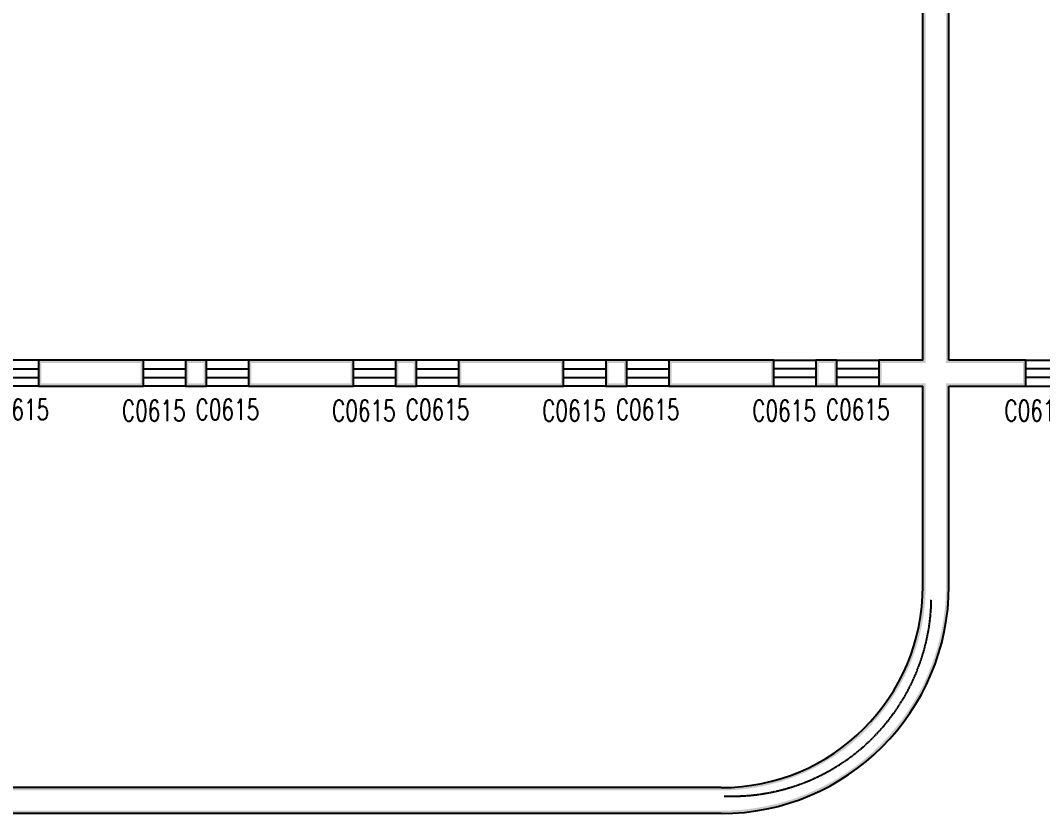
# Model space of a CAD drawing. Header units: millimetres. Extents: x -150677 to 588340, y -254013 to 149700.
# Drawn here: x 193555 to 208149, y -241205 to -229886 of the extents above; entities that cross this region are included whole.
import ezdxf

# ---------------------------------------------------------------- set-up
doc = ezdxf.new("R2010")
doc.units = ezdxf.units.MM
doc.header["$LTSCALE"] = 10
doc.header["$MEASUREMENT"] = 0
doc.linetypes.add('DOTE', pattern=[2.42, 2, -0.2, 0.02, -0.2])
for name, color, linetype in [('DOTE', 1, 'Continuous'), ('PUB_WALL', 9, 'Continuous'), ('WALL', 9, 'Continuous'), ('WINDOW', 4, 'Continuous'), ('WINDOW_TEXT', 7, 'Continuous')]:
    doc.layers.add(name, color=color, linetype=linetype)
doc.styles.add('_TCH_WINDOW', font='SIMPLEX', dxfattribs={"bigfont": 'GBCBIG'})

# ---------------------------------------------------------------- blocks, each defined once
blk = doc.blocks.new('$WINLIB2D$00000001')
at = {"color": 0}
for points in [[(-0.5, 0.5), (-0.5, -0.5)], [(-0.5, 0.5), (0.5, 0.5)], [(0.5, -0.5), (0.5, 0.5)], [(0.5, 0.167), (-0.5, 0.167)], [(0.5, -0.167), (-0.5, -0.167)], [(-0.5, -0.5), (0.5, -0.5)]]:
    blk.add_lwpolyline(points, dxfattribs=at)

msp = doc.modelspace()

# ---------------------------------------------------------------- hatches: boundary and pattern name
at = {"layer": 'PUB_WALL'}
for points in [[(206440.7, -234735.2), (206440.7, -228905.2), (206480.7, -228905.2), (206480.7, -234775.2)], [(206810.7, -234735.2), (206810.7, -229005.2), (206770.7, -228965.2), (206770.7, -234775.2)], [(195310.7, -234735.2), (193810.7, -234735.2), (193850.7, -234775.2), (195270.7, -234775.2)], [(193810.7, -234735.2), (193810.7, -235105.2), (193850.7, -235065.2), (193850.7, -234775.2)], [(195310.7, -235105.2), (195310.7, -234735.2), (195270.7, -234775.2), (195270.7, -235065.2)], [(196210.7, -234735.2), (195910.7, -234735.2), (195950.7, -234775.2), (196170.7, -234775.2)], [(195910.7, -234735.2), (195910.7, -235105.2), (195950.7, -235065.2), (195950.7, -234775.2)], [(196210.7, -235105.2), (196210.7, -234735.2), (196170.7, -234775.2), (196170.7, -235065.2)], [(198310.7, -234735.2), (196810.7, -234735.2), (196850.7, -234775.2), (198270.7, -234775.2)], [(196810.7, -234735.2), (196810.7, -235105.2), (196850.7, -235065.2), (196850.7, -234775.2)], [(198310.7, -235105.2), (198310.7, -234735.2), (198270.7, -234775.2), (198270.7, -235065.2)], [(199210.7, -234735.2), (198910.7, -234735.2), (198950.7, -234775.2), (199170.7, -234775.2)], [(198910.7, -234735.2), (198910.7, -235105.2), (198950.7, -235065.2), (198950.7, -234775.2)], [(199210.7, -235105.2), (199210.7, -234735.2), (199170.7, -234775.2), (199170.7, -235065.2)], [(201310.7, -234735.2), (199810.7, -234735.2), (199850.7, -234775.2), (201270.7, -234775.2)], [(199810.7, -234735.2), (199810.7, -235105.2), (199850.7, -235065.2), (199850.7, -234775.2)], [(201310.7, -235105.2), (201310.7, -234735.2), (201270.7, -234775.2), (201270.7, -235065.2)], [(202210.7, -234735.2), (201910.7, -234735.2), (201950.7, -234775.2), (202170.7, -234775.2)], [(201910.7, -234735.2), (201910.7, -235105.2), (201950.7, -235065.2), (201950.7, -234775.2)], [(202210.7, -235105.2), (202210.7, -234735.2), (202170.7, -234775.2), (202170.7, -235065.2)], [(204310.7, -234735.2), (202810.7, -234735.2), (202850.7, -234775.2), (204270.7, -234775.2)], [(202810.7, -234735.2), (202810.7, -235105.2), (202850.7, -235065.2), (202850.7, -234775.2)], [(204310.7, -235105.2), (204310.7, -234735.2), (204270.7, -234775.2), (204270.7, -235065.2)], [(205210.7, -234735.2), (204910.7, -234735.2), (204950.7, -234775.2), (205170.7, -234775.2)], [(204910.7, -234735.2), (204910.7, -235105.2), (204950.7, -235065.2), (204950.7, -234775.2)], [(205210.7, -235105.2), (205210.7, -234735.2), (205170.7, -234775.2), (205170.7, -235065.2)], [(206440.7, -234735.2), (205810.7, -234735.2), (205850.7, -234775.2), (206480.7, -234775.2)], [(205810.7, -234735.2), (205810.7, -235105.2), (205850.7, -235065.2), (205850.7, -234775.2)], [(207910.7, -234735.2), (206810.7, -234735.2), (206770.7, -234775.2), (207870.7, -234775.2)], [(207910.7, -235105.2), (207910.7, -234735.2), (207870.7, -234775.2), (207870.7, -235065.2)], [(193810.7, -235105.2), (195310.7, -235105.2), (195270.7, -235065.2), (193850.7, -235065.2)], [(195910.7, -235105.2), (196210.7, -235105.2), (196170.7, -235065.2), (195950.7, -235065.2)], [(196810.7, -235105.2), (198310.7, -235105.2), (198270.7, -235065.2), (196850.7, -235065.2)], [(198910.7, -235105.2), (199210.7, -235105.2), (199170.7, -235065.2), (198950.7, -235065.2)], [(199810.7, -235105.2), (201310.7, -235105.2), (201270.7, -235065.2), (199850.7, -235065.2)], [(201910.7, -235105.2), (202210.7, -235105.2), (202170.7, -235065.2), (201950.7, -235065.2)], [(202810.7, -235105.2), (204310.7, -235105.2), (204270.7, -235065.2), (202850.7, -235065.2)], [(204910.7, -235105.2), (205210.7, -235105.2), (205170.7, -235065.2), (204950.7, -235065.2)], [(205810.7, -235105.2), (206440.7, -235105.2), (206480.7, -235065.2), (205850.7, -235065.2)], [(206440.7, -237955.2), (206440.7, -235105.2), (206480.7, -235065.2), (206480.7, -237955.2)], [(206810.7, -235105.2), (207910.7, -235105.2), (207870.7, -235065.2), (206770.7, -235065.2)], [(206810.7, -237955.2), (206810.7, -235105.2), (206770.7, -235065.2), (206770.7, -237955.2)], [(203560.7, -240835.2, 0.4142136), (206440.7, -237955.2), (206480.7, -237955.2, -0.4142136), (203560.7, -240875.2)], [(203560.7, -241205.2, 0.4142136), (206810.7, -237955.2), (206770.7, -237955.2, -0.4142136), (203560.7, -241165.2)], [(203560.7, -240835.2), (166100.7, -240835.2), (166100.7, -240875.2), (203560.7, -240875.2)], [(203560.7, -241205.2), (166100.7, -241205.2), (166100.7, -241165.2), (203560.7, -241165.2)]]:
    msp.add_hatch(color=256, dxfattribs=at).paths.add_polyline_path(points)

# ---------------------------------------------------------------- linework, layer by layer
at = {"layer": 'DOTE', "linetype": 'DOTE'}
msp.add_arc((203713.4, -238109.8), 2847.7, 267.73234, 359.08538, dxfattribs=at)
at = {"layer": 'WALL'}
for p, q in [((206440.7, -234735.2), (206440.7, -228905.2)), ((206810.7, -234735.2), (206810.7, -229005.2)), ((195310.7, -234735.2), (193810.7, -234735.2)), ((193810.7, -234735.2), (193810.7, -235105.2)), ((195310.7, -235105.2), (195310.7, -234735.2)), ((196210.7, -234735.2), (195910.7, -234735.2)), ((195910.7, -234735.2), (195910.7, -235105.2)), ((196210.7, -235105.2), (196210.7, -234735.2)), ((198310.7, -234735.2), (196810.7, -234735.2)), ((196810.7, -234735.2), (196810.7, -235105.2)), ((198310.7, -235105.2), (198310.7, -234735.2)), ((199210.7, -234735.2), (198910.7, -234735.2)), ((198910.7, -234735.2), (198910.7, -235105.2)), ((199210.7, -235105.2), (199210.7, -234735.2)), ((201310.7, -234735.2), (199810.7, -234735.2)), ((199810.7, -234735.2), (199810.7, -235105.2)), ((201310.7, -235105.2), (201310.7, -234735.2)), ((202210.7, -234735.2), (201910.7, -234735.2)), ((201910.7, -234735.2), (201910.7, -235105.2)), ((202210.7, -235105.2), (202210.7, -234735.2)), ((204310.7, -234735.2), (202810.7, -234735.2)), ((202810.7, -234735.2), (202810.7, -235105.2)), ((204310.7, -235105.2), (204310.7, -234735.2)), ((205210.7, -234735.2), (204910.7, -234735.2)), ((204910.7, -234735.2), (204910.7, -235105.2)), ((205210.7, -235105.2), (205210.7, -234735.2)), ((206440.7, -234735.2), (205810.7, -234735.2)), ((205810.7, -234735.2), (205810.7, -235105.2)), ((207910.7, -234735.2), (206810.7, -234735.2)), ((207910.7, -235105.2), (207910.7, -234735.2)), ((193810.7, -235105.2), (195310.7, -235105.2)), ((195910.7, -235105.2), (196210.7, -235105.2)), ((196810.7, -235105.2), (198310.7, -235105.2)), ((198910.7, -235105.2), (199210.7, -235105.2)), ((199810.7, -235105.2), (201310.7, -235105.2)), ((201910.7, -235105.2), (202210.7, -235105.2)), ((202810.7, -235105.2), (204310.7, -235105.2)), ((204910.7, -235105.2), (205210.7, -235105.2)), ((205810.7, -235105.2), (206440.7, -235105.2)), ((206440.7, -237955.2), (206440.7, -235105.2)), ((206810.7, -235105.2), (207910.7, -235105.2)), ((206810.7, -237955.2), (206810.7, -235105.2)), ((203560.7, -240835.2), (166100.7, -240835.2)), ((203560.7, -241205.2), (166100.7, -241205.2))]:
    msp.add_line(p, q, dxfattribs=at)
for radius in [2880, 3250]:
    msp.add_arc((203560.7, -237955.2), radius, 270, 0, dxfattribs=at)

# ---------------------------------------------------------------- block references
at = {"layer": 'WINDOW'}
ref = msp.add_blockref('$WINLIB2D$00000001', (193510.7, -234920.2), dxfattribs=dict(at, xscale=-600, yscale=370, zscale=-600))
ref.add_attrib('A', 'C0615', (193055.7, -235588), dxfattribs={"layer": 'WINDOW_TEXT', "height": 297.5, "style": '_TCH_WINDOW', "width": 0.705882})
ref = msp.add_blockref('$WINLIB2D$00000001', (195610.7, -234920.2), dxfattribs=dict(at, xscale=-600, yscale=370, zscale=-600))
ref.add_attrib('A', 'C0615', (195003.9, -235605.2), dxfattribs={"layer": 'WINDOW_TEXT', "height": 297.5, "style": '_TCH_WINDOW', "width": 0.705882})
ref = msp.add_blockref('$WINLIB2D$00000001', (196510.7, -234920.2), dxfattribs=dict(at, xscale=-600, yscale=370, zscale=-600))
ref.add_attrib('A', 'C0615', (196055.7, -235588), dxfattribs={"layer": 'WINDOW_TEXT', "height": 297.5, "style": '_TCH_WINDOW', "width": 0.705882})
ref = msp.add_blockref('$WINLIB2D$00000001', (198610.7, -234920.2), dxfattribs=dict(at, xscale=-600, yscale=370, zscale=-600))
ref.add_attrib('A', 'C0615', (198003.9, -235605.2), dxfattribs={"layer": 'WINDOW_TEXT', "height": 297.5, "style": '_TCH_WINDOW', "width": 0.705882})
ref = msp.add_blockref('$WINLIB2D$00000001', (199510.7, -234920.2), dxfattribs=dict(at, xscale=-600, yscale=370, zscale=-600))
ref.add_attrib('A', 'C0615', (199055.7, -235588), dxfattribs={"layer": 'WINDOW_TEXT', "height": 297.5, "style": '_TCH_WINDOW', "width": 0.705882})
ref = msp.add_blockref('$WINLIB2D$00000001', (201610.7, -234920.2), dxfattribs=dict(at, xscale=-600, yscale=370, zscale=-600))
ref.add_attrib('A', 'C0615', (201003.9, -235605.2), dxfattribs={"layer": 'WINDOW_TEXT', "height": 297.5, "style": '_TCH_WINDOW', "width": 0.705882})
ref = msp.add_blockref('$WINLIB2D$00000001', (202510.7, -234920.2), dxfattribs=dict(at, xscale=-600, yscale=370, zscale=-600))
ref.add_attrib('A', 'C0615', (202055.7, -235588), dxfattribs={"layer": 'WINDOW_TEXT', "height": 297.5, "style": '_TCH_WINDOW', "width": 0.705882})
ref = msp.add_blockref('$WINLIB2D$00000001', (204610.7, -234920.2), dxfattribs=dict(at, xscale=600, yscale=-370, zscale=600))
ref.add_attrib('A', 'C0615', (204003.9, -235605.2), dxfattribs={"layer": 'WINDOW_TEXT', "height": 297.5, "style": '_TCH_WINDOW', "width": 0.705882})
ref = msp.add_blockref('$WINLIB2D$00000001', (205510.7, -234920.2), dxfattribs=dict(at, xscale=600, yscale=-370, zscale=600))
ref.add_attrib('A', 'C0615', (205055.7, -235588), dxfattribs={"layer": 'WINDOW_TEXT', "height": 297.5, "style": '_TCH_WINDOW', "width": 0.705882})
ref = msp.add_blockref('$WINLIB2D$00000001', (208210.7, -234920.2), dxfattribs=dict(at, xscale=-600, yscale=370, zscale=-600, rotation=180))
ref.add_attrib('A', 'C0615', (207603.9, -235605.2), dxfattribs={"layer": 'WINDOW_TEXT', "height": 297.5, "style": '_TCH_WINDOW', "width": 0.705882})

doc.saveas('drawing.dxf')
